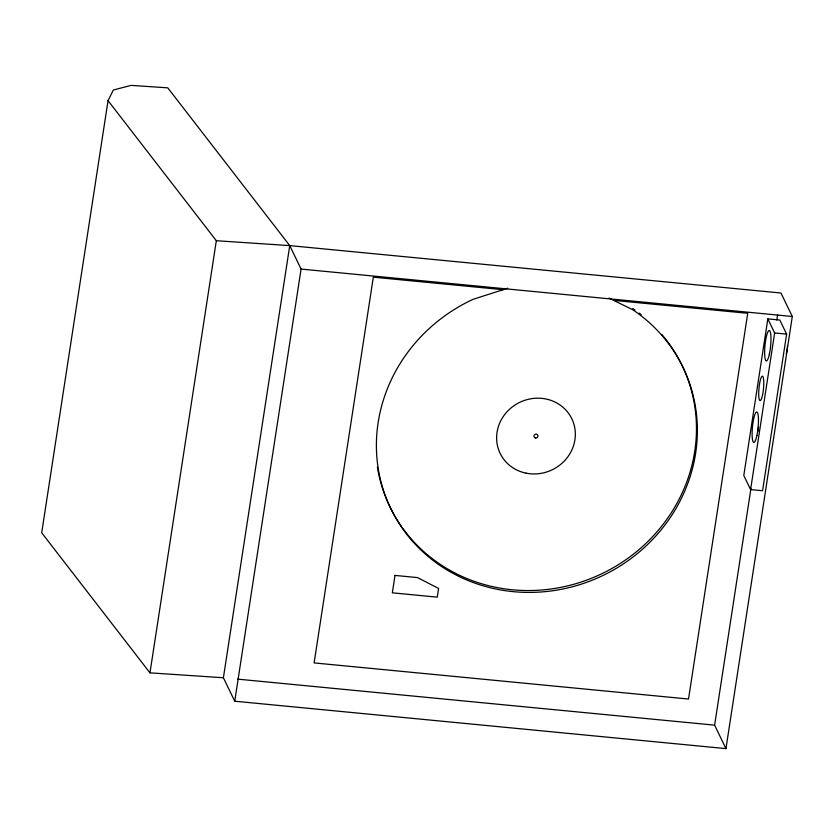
<?xml version="1.0" encoding="UTF-8"?>
<svg xmlns="http://www.w3.org/2000/svg" width="834" height="834" viewBox="0 0 834 834"><rect width="100%" height="100%" fill="white"/><g stroke="black" fill="none" stroke-linecap="round" stroke-linejoin="round"><path stroke-width="1.25" d="M108.045 100.643L41.7 532.78L149.974 672.85L223.397 677.75L234.74 701.206L725.955 748.619L792.3 316.482L780.958 293.015L289.742 245.613L216.329 240.713L108.045 100.643L113.309 90.051L131.063 85.381L167.77 87.841L289.742 245.613L301.084 269.069L234.74 701.206M149.974 672.85L216.329 240.713M223.397 677.75L289.742 245.613M767.833 318.89L743.792 475.505L750.6 489.579L762.578 490.736L786.618 334.121L779.821 320.048L767.833 318.89L774.64 332.964L750.6 489.579M725.955 748.619L714.613 725.153L750.944 488.505M776.808 320.027L777.601 314.887M507.75 288.22L473.212 299.27A162.286 152.591 -25.8 0 0 402.853 529.037A162.286 152.591 -25.8 0 0 647.09 544.988A162.286 152.591 -25.8 0 0 632.631 309.675L608.903 298.061M301.084 269.069L792.3 316.482M503.142 289.7L373.33 277.169L314.116 662.905L688.519 699.038L747.733 313.303L613.584 300.355M774.64 332.964L786.618 334.121M237.648 679.126L714.613 725.153M661.8 334.455A162.286 152.591 -25.8 0 1 600.251 574.47A162.286 152.591 -25.8 0 1 377.395 467.165M632.798 308.528A162.286 152.591 -25.8 0 1 634.935 310.008M639.136 313.084A162.286 152.591 -25.8 0 1 641.2 314.679M787.515 345.672A8.684 1.605 -84.5 0 1 786.254 353.897M758.21 430.98A15.314 2.836 -84.5 0 1 758.513 427.018M395.014 575.418L392.345 592.818L437.266 597.154L438.611 588.46L417.48 577.587L395.014 575.418M535.678 437.996A2.043 1.918 -25.8 0 0 537.847 435.275A2.043 1.918 -25.8 0 0 534.396 434.941A2.043 1.918 -25.8 0 0 535.678 437.996M526.098 473.159A39.803 37.426 -25.8 0 0 573.917 424.214A39.803 37.426 -25.8 0 0 507.916 410.828A39.803 37.426 -25.8 0 0 526.098 473.159M769.313 354.502A15.314 2.836 -84.5 0 0 769.469 330.566A15.314 2.836 -84.5 0 0 764.622 352.177A15.314 2.836 -84.5 0 0 769.313 354.502M762.547 395.003A12.249 2.262 -84.5 0 0 762.505 376.197A12.249 2.262 -84.5 0 0 758.711 393.919A12.249 2.262 -84.5 0 0 762.547 395.003M756.907 435.504A15.314 2.836 -84.5 0 0 756.855 411.996A15.314 2.836 -84.5 0 0 752.112 434.149A15.314 2.836 -84.5 0 0 756.907 435.504"/></g></svg>
